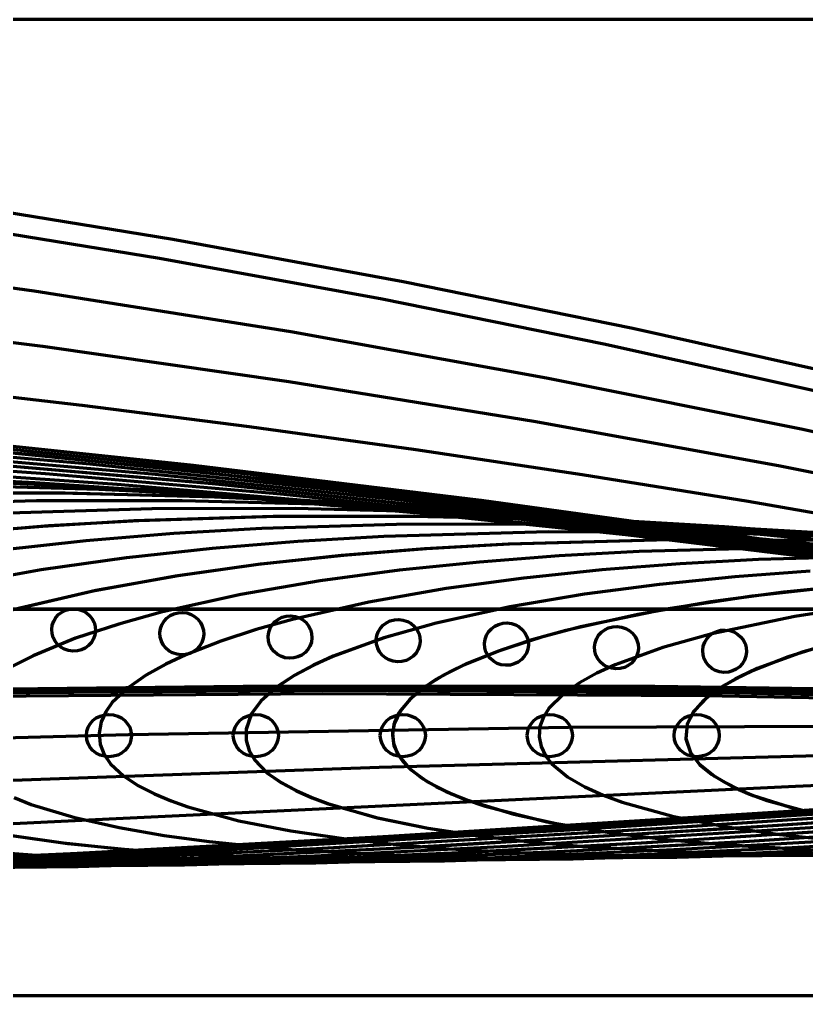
# Model space of a CAD drawing. Header units: millimetres. Extents: x 0 to 1189, y 0 to 841.
# Drawn here: x 445.9 to 520.1, y 416.7 to 508.9 of the extents above; entities that cross this region are included whole.
import ezdxf

# ---------------------------------------------------------------- set-up
doc = ezdxf.new("R2010")
doc.units = ezdxf.units.MM
doc.layers.add('1', color=7, linetype='Continuous', true_color=0xffffff)

msp = doc.modelspace()

# ---------------------------------------------------------------- linework, layer by layer
at = {"layer": '1', "color": 8, "linetype": 'Continuous', "lineweight": 70}
for p, q in [((957.216019, 508.902458), (87.17971, 508.902458)), ((87.17971, 416.74097), (957.216019, 416.74097))]:
    msp.add_line(p, q, dxfattribs=at)
at = {"layer": '1', "color": 163, "linetype": 'Continuous', "lineweight": 70}
for p, q in [((99.799518, 453.214122), (628.93587, 453.214122)), ((628.93587, 453.214122), (99.799518, 453.214122)), ((99.799518, 453.214122), (628.93587, 453.214122)), ((628.93587, 453.214122), (99.799518, 453.214122)), ((621.183576, 453.214122), (349.320945, 453.214122)), ((621.183576, 453.214122), (349.320945, 453.214122)), ((613.508808, 453.214122), (359.774303, 453.214122)), ((613.508808, 453.214122), (359.774303, 453.214122))]:
    msp.add_line(p, q, dxfattribs=at)
for points in [[(525.284625, 474.893536), (503.713397, 479.712983), (482.055041, 484.129298), (460.309216, 488.128349), (438.495549, 491.695782)], [(525.284625, 474.893536), (503.713397, 479.712983), (482.055041, 484.129298), (460.309216, 488.128349), (438.495549, 491.695782)], [(521.836584, 473.622078), (500.993655, 478.255843), (480.059946, 482.502442), (459.054286, 486.347496), (437.986024, 489.777967)], [(521.836584, 473.622078), (500.993655, 478.255843), (480.059946, 482.502442), (459.054286, 486.347496), (437.986024, 489.777967)], [(542.065731, 465.253376), (519.616804, 470.212362), (495.579296, 475.046702), (471.444437, 479.398784), (447.22595, 483.250102), (422.935941, 486.57512)], [(542.065731, 465.253376), (519.616804, 470.212362), (495.579296, 475.046702), (471.444437, 479.398784), (447.22595, 483.250102), (422.935941, 486.57512)], [(546.187271, 461.002709), (517.458826, 466.761731), (494.396014, 470.927336), (471.261067, 474.689185), (448.061988, 478.032002), (424.808102, 480.932691)], [(546.187353, 461.002691), (517.458891, 466.761719), (494.396066, 470.927327), (471.261106, 474.689179), (448.062014, 478.031998), (424.808115, 480.932689)], [(541.962954, 458.616488), (514.60396, 463.397104), (498.934187, 465.910613), (483.237584, 468.261659), (467.515277, 470.445879), (451.772905, 472.458183), (436.010159, 474.291392)], [(541.962956, 458.616487), (514.603962, 463.397103), (498.934189, 465.910613), (483.237585, 468.261659), (467.515278, 470.445879), (451.772906, 472.458183), (436.01016, 474.291392)], [(522.918173, 458.541531), (497.592603, 462.038788), (472.215443, 465.1383), (446.790057, 467.814712), (421.320119, 470.023529)], [(543.548956, 455.595666), (516.515124, 459.745811), (489.421867, 463.48725), (462.273455, 466.803052), (435.073446, 469.666234)], [(543.548956, 455.595666), (516.515124, 459.745811), (489.421867, 463.48725), (462.273455, 466.803052), (435.073446, 469.666234)], [(402.310567, 426.955818), (446.684752, 429.388709), (491.043656, 432.125146), (535.393742, 435.011949), (579.73647, 438.01011), (612.98584, 440.369499), (616.476605, 440.622849), (618.012686, 440.735558), (618.351068, 440.756099), (618.629901, 440.934601), (618.695121, 441.463817), (618.47909, 441.781596), (618.097755, 441.877585), (617.712088, 441.956635), (616.803481, 442.144983), (614.048509, 442.707486), (599.341282, 445.637094), (573.13088, 450.507556), (546.849281, 454.970526), (520.502043, 459.028962), (494.098425, 462.68592), (467.638013, 465.925807), (441.129688, 468.721391)], [(402.310567, 426.955818), (446.684752, 429.388709), (491.043656, 432.125146), (535.393742, 435.011949), (579.73647, 438.01011), (612.98584, 440.369499), (616.476605, 440.622849), (618.012686, 440.735558), (618.351068, 440.756099), (618.629901, 440.934601), (618.695121, 441.463817), (618.47909, 441.781596), (618.097755, 441.877585), (617.712088, 441.956635), (616.803481, 442.144983), (614.048509, 442.707486), (599.341282, 445.637094), (573.13088, 450.507556), (546.849281, 454.970526), (520.502043, 459.028962), (494.098425, 462.68592), (467.638013, 465.925807), (441.129688, 468.721391)], [(412.338151, 427.581913), (455.581588, 429.981561), (498.808925, 432.663855), (542.027963, 435.487112), (585.239622, 438.421663), (603.385182, 439.702722), (610.51313, 440.214973), (617.640205, 440.738042), (618.064503, 440.759572), (618.38569, 440.82751), (618.548014, 441.069695), (618.574823, 441.357664), (618.379957, 441.744905), (617.955282, 441.863589), (617.521619, 441.951486), (609.716744, 443.541999), (595.821002, 446.266803), (571.062392, 450.809666), (546.236766, 454.97583), (521.353674, 458.768931), (501.408943, 461.537169), (481.429476, 464.060888), (461.421402, 466.329096), (441.385748, 468.324465)], [(525.547786, 458.022856), (501.248124, 461.370539), (476.898054, 464.338792), (452.506116, 466.902666), (428.064516, 469.02089)], [(525.547786, 458.022856), (501.248124, 461.370539), (476.898054, 464.338792), (452.506116, 466.902666), (428.064516, 469.02089)], [(528.751862, 457.420357), (505.334717, 460.646164), (481.870504, 463.506261), (458.365972, 465.976772), (434.810109, 468.01816)], [(528.751862, 457.420357), (505.334717, 460.646164), (481.870504, 463.506261), (458.365972, 465.976772), (434.810109, 468.01816)], [(437.462459, 429.339821), (474.271248, 431.350784), (511.065256, 433.61786), (547.851871, 436.010627), (584.632492, 438.494831), (612.211751, 440.448217), (614.797148, 440.634224), (617.381941, 440.826223), (617.653337, 440.834971), (617.906236, 440.925354), (618.033568, 441.322145), (617.86617, 441.663545), (617.506793, 441.783442), (615.202309, 442.254794), (602.897866, 444.714916), (580.969829, 448.803642), (558.981047, 452.550759), (536.937952, 455.955551), (514.846711, 459.022723), (492.706839, 461.739437), (470.526813, 464.082355), (448.315508, 466.011631), (448.315508, 466.011631), (431.70919, 467.152466)], [(437.462459, 429.339821), (474.271248, 431.350784), (511.065256, 433.61786), (547.851871, 436.010627), (584.632492, 438.494831), (612.211751, 440.448217), (614.797148, 440.634224), (617.381941, 440.826223), (617.653337, 440.834971), (617.906236, 440.925355), (618.033568, 441.322145), (617.86617, 441.663545), (617.506793, 441.783442), (615.202309, 442.254794), (602.897866, 444.714916), (580.969829, 448.803642), (558.981047, 452.550759), (536.937952, 455.955551), (514.846711, 459.022723), (492.706839, 461.739437), (470.526813, 464.082355), (448.315508, 466.011631), (448.315508, 466.011631), (431.70919, 467.152466)], [(432.062935, 428.94416), (470.599967, 431.067762), (509.121751, 433.450523), (547.635992, 435.961791), (586.143911, 438.57064), (615.018132, 440.623479), (617.423015, 440.798075), (617.70805, 440.816754), (617.981194, 440.869966), (618.128403, 441.034094), (618.172874, 441.248625), (618.139765, 441.466664), (618.026149, 441.658935), (617.709878, 441.785395), (615.055764, 442.328276), (612.401261, 442.868161), (599.803319, 445.360653), (577.354699, 449.508369), (554.846114, 453.31104), (532.280435, 456.770524), (509.667358, 459.889756), (487.006482, 462.655099), (464.30532, 465.043201), (441.557668, 467.015284)], [(532.522746, 456.735111), (509.848708, 459.866095), (487.128426, 462.64117), (464.364974, 465.037427), (441.561647, 467.014994)], [(522.942889, 457.822396), (502.868816, 460.259274), (482.75767, 462.364072), (462.606145, 464.102215), (462.606145, 464.102215), (447.220908, 465.152818), (431.816201, 465.942681)], [(523.219233, 457.786615), (503.053537, 460.238337), (482.849797, 462.355228), (462.610918, 464.101878), (462.610918, 464.101878), (447.289008, 465.148786), (431.951409, 465.937076)], [(540.230031, 455.340058), (519.000352, 458.289521), (497.724483, 460.901747), (476.410008, 463.154231), (455.061036, 465.008925), (455.061036, 465.008925), (439.161459, 466.101268)], [(540.230031, 455.340058), (519.000352, 458.289521), (497.724483, 460.901747), (476.410008, 463.154231), (455.061036, 465.008925), (455.061036, 465.008925), (439.161459, 466.101268)], [(521.029299, 459.322064), (501.788794, 461.258441), (482.516736, 462.85357), (482.516736, 462.85357), (467.927917, 463.806689), (453.325035, 464.519591), (438.710394, 464.92009)], [(521.012211, 459.323946), (501.780157, 461.259247), (482.517067, 462.853535), (482.517067, 462.853535), (467.944133, 463.80572), (453.361433, 464.518156), (438.765852, 464.919297)], [(531.587697, 457.450056), (511.946672, 459.790715), (492.273607, 461.81113), (472.560023, 463.47798), (472.560023, 463.47798), (457.52559, 464.482546), (442.473319, 465.234985)], [(531.727455, 457.432325), (512.041418, 459.780201), (492.319296, 461.806834), (472.563827, 463.477724), (472.563827, 463.477724), (457.608462, 464.477738), (442.638222, 465.228334)], [(529.465129, 458.92263), (510.982135, 460.734866), (492.460241, 462.230072), (492.460241, 462.230072), (478.184438, 463.139107), (463.88971, 463.815492), (449.583019, 464.189257), (435.26659, 464.176267)], [(523.247696, 459.565891), (507.868779, 461.009537), (492.470077, 462.229385), (492.470077, 462.229385), (478.371429, 463.128688), (464.260687, 463.801337), (450.146247, 464.181453), (436.032158, 464.187722)], [(532.462456, 459.06831), (517.452503, 460.444065), (502.423743, 461.60518), (502.423743, 461.60518), (488.689597, 462.457901), (474.944919, 463.093013), (461.196939, 463.448491), (447.449994, 463.447469), (433.704207, 463.034478)], [(532.462456, 459.06831), (517.452503, 460.444065), (502.423743, 461.60518), (502.423743, 461.60518), (488.689597, 462.457901), (474.944919, 463.093013), (461.196939, 463.448491), (447.449994, 463.447469), (433.704207, 463.034478)], [(530.054387, 459.625438), (512.370516, 460.981428), (512.370516, 460.981428), (498.88062, 461.793813), (485.379809, 462.393555), (471.868197, 462.72022), (458.346886, 462.699303), (444.845391, 462.275601)], [(536.132186, 459.089453), (512.375463, 460.981107), (512.375463, 460.981107), (498.88628, 461.793544), (485.385474, 462.393363), (471.875025, 462.720136), (458.360174, 462.699509), (444.852192, 462.275927)], [(522.328372, 460.356953), (509.205734, 461.122496), (496.072287, 461.684621), (482.929902, 461.986818), (469.783553, 461.959216), (456.643891, 461.547832), (448.051122, 461.042086), (439.473726, 460.323447)], [(522.333599, 460.356602), (509.292512, 461.11807), (496.24764, 461.678666), (483.19984, 461.983764), (470.155095, 461.96502), (457.113976, 461.569844), (448.577539, 461.078929), (440.057998, 460.379756)], [(532.284766, 459.732582), (519.576805, 460.448879), (506.861881, 460.972538), (494.145126, 461.251847), (481.432451, 461.222538), (468.724512, 460.833214), (460.4067, 460.355752), (452.100054, 459.677488), (443.81888, 458.771876)], [(532.284766, 459.732582), (519.576805, 460.448879), (506.861881, 460.972538), (494.145126, 461.251847), (481.432451, 461.222538), (468.724512, 460.833214), (460.4067, 460.355752), (452.100054, 459.677488), (443.81888, 458.771876)], [(668.079141, 444.502633), (667.132476, 444.660667), (665.443942, 444.938837), (656.337789, 446.410278), (631.998139, 449.996783), (607.58978, 453.121008), (585.84477, 455.516608), (564.058442, 457.529842), (542.23419, 459.108645), (542.23419, 459.108645), (526.745754, 459.920412), (511.243611, 460.427111), (495.732477, 460.519377), (480.227288, 460.091641), (472.115692, 459.624539), (464.017741, 458.963902), (455.940763, 458.082673), (447.89769, 456.939645), (439.907107, 455.479491)], [(668.079141, 444.502633), (667.132476, 444.660667), (665.443942, 444.938837), (656.337789, 446.410278), (631.998139, 449.996783), (607.58978, 453.121008), (585.84477, 455.516608), (564.058442, 457.529842), (542.23419, 459.108645), (542.23419, 459.108645), (526.745754, 459.920412), (511.243611, 460.427111), (495.732477, 460.519377), (480.227288, 460.091641), (472.115692, 459.624539), (464.017741, 458.963902), (455.940763, 458.082673), (447.89769, 456.939645), (439.907107, 455.479491)], [(670.914311, 445.36453), (662.129471, 446.723405), (638.661658, 450.045416), (615.137208, 452.938896), (594.187798, 455.158073), (573.2038, 457.023059), (552.181946, 458.484794), (552.181946, 458.484794), (537.138495, 459.239839), (522.079445, 459.704715), (507.016735, 459.778611), (491.957033, 459.360676), (484.081908, 458.911263), (476.219695, 458.277578), (468.37258, 457.432543), (460.561367, 456.336457), (452.806419, 454.935984), (445.124076, 453.141946)], [(671.647788, 446.481575), (648.269878, 449.710492), (624.83758, 452.515408), (612.321197, 453.842816), (599.792913, 455.049806), (587.252511, 456.129772), (574.701697, 457.07175), (562.142854, 457.860178), (562.142854, 457.860178), (547.697936, 458.552597), (533.249568, 458.976244), (518.793139, 459.042927), (504.337998, 458.659181), (496.78311, 458.246866), (489.243088, 457.666039), (481.720093, 456.89186), (474.217426, 455.886936), (466.742881, 454.598515), (459.35349, 452.956137), (455.213228, 451.814672), (451.13009, 450.468839), (447.13207, 448.822007), (445.199054, 447.843257)], [(671.647788, 446.481575), (648.269878, 449.710492), (624.83758, 452.515408), (612.321197, 453.842816), (599.792913, 455.049806), (587.252511, 456.129772), (574.701697, 457.07175), (562.142854, 457.860178), (562.142854, 457.860178), (547.697936, 458.552597), (533.249568, 458.976244), (518.793139, 459.042927), (504.337998, 458.659181), (496.78311, 458.246866), (489.243088, 457.666039), (481.720093, 456.89186), (474.217426, 455.886936), (466.742881, 454.598515), (459.35349, 452.956137), (455.213228, 451.814672), (451.13009, 450.468839), (447.13207, 448.822007), (445.199054, 447.843257)], [(672.122196, 445.169596), (663.247847, 446.553767), (639.539301, 449.929082), (615.779154, 452.865574), (594.620572, 455.11572), (573.423504, 457.005484), (552.188979, 458.484387), (552.188979, 458.484387), (537.175468, 459.238314), (522.156091, 459.703249), (507.126703, 459.779731), (492.103021, 459.367414), (484.252687, 458.922867), (476.418369, 458.29607), (468.602393, 457.460648), (460.808402, 456.375616), (453.044499, 454.984421), (445.359258, 453.204509)], [(529.721714, 458.298471), (515.589387, 457.906763), (508.196754, 457.497161), (500.813629, 456.922749), (493.447674, 456.158354), (486.115711, 455.166329), (478.826045, 453.894198), (471.599623, 452.257488), (468.196544, 451.307092), (464.8354, 450.211803), (461.540272, 448.915199), (459.651569, 448.029297), (457.828769, 447.016644), (456.122383, 445.837873), (454.610389, 444.39549), (453.996037, 443.536109), (453.55714, 442.570034), (453.364093, 441.52703), (453.465617, 440.475938), (453.848699, 439.48576), (454.450735, 438.613328), (455.686908, 437.456594), (457.095669, 436.534725), (458.602786, 435.769262), (460.155584, 435.119538), (461.73297, 434.559123), (466.544556, 433.240662), (471.456248, 432.279532), (476.413819, 431.55438), (481.392682, 431.002956), (486.386257, 430.590173), (496.200914, 430.08578), (506.017422, 429.884397), (520.893397, 429.995131)], [(529.721714, 458.298471), (515.589387, 457.906763), (508.196754, 457.497161), (500.813629, 456.922749), (493.447674, 456.158354), (486.115711, 455.166329), (478.826045, 453.894198), (471.599623, 452.257488), (468.196544, 451.307092), (464.8354, 450.211803), (461.540272, 448.915199), (459.651569, 448.029297), (457.828769, 447.016644), (456.122383, 445.837873), (454.610389, 444.39549), (453.996037, 443.536109), (453.55714, 442.570034), (453.364093, 441.52703), (453.465617, 440.475938), (453.848699, 439.48576), (454.450735, 438.613328), (455.686908, 437.456594), (457.095669, 436.534725), (458.602786, 435.769262), (460.155584, 435.119538), (461.73297, 434.559123), (466.544556, 433.240662), (471.456248, 432.279532), (476.413819, 431.55438), (481.392682, 431.002956), (486.386257, 430.590173), (496.200914, 430.08578), (506.017422, 429.884397), (520.893397, 429.995131)], [(520.447936, 456.802539), (513.338544, 456.265253), (506.244576, 455.550994), (499.1693, 454.622407), (492.123374, 453.428515), (485.156827, 451.896054), (480.24113, 450.511707), (475.423641, 448.761221), (473.591664, 447.931571), (471.817042, 446.985985), (470.128338, 445.875431), (468.627501, 444.541223), (467.720402, 443.300081), (467.232063, 441.845397), (467.239301, 440.818676), (467.531778, 439.835606), (468.054052, 438.954914), (469.196311, 437.780465), (470.537312, 436.83899), (471.974261, 436.068922), (473.45882, 435.41661), (474.978778, 434.850843), (479.65323, 433.513408), (484.41792, 432.541775), (489.227244, 431.80627), (494.055543, 431.244974), (498.897737, 430.821971), (508.434185, 430.298144), (517.968151, 430.07958), (532.40425, 430.170102)], [(520.474036, 456.804205), (513.359119, 456.267071), (506.253647, 455.552037), (499.17963, 454.623913), (492.14713, 453.433017), (485.170204, 451.899417), (480.25079, 450.514749), (475.445286, 448.770358), (473.610228, 447.940624), (471.838344, 446.99839), (470.156953, 445.896711), (468.647963, 444.563304), (467.740839, 443.336938), (467.237854, 441.884542), (467.233325, 440.861723), (467.515161, 439.873128), (468.031427, 438.984664), (469.16877, 437.803204), (470.501501, 436.860854), (471.944563, 436.083102), (473.433969, 435.426743), (474.952767, 434.859748), (479.60837, 433.523966), (484.372036, 432.549787), (489.174722, 431.813319), (494.003954, 431.250164), (498.845702, 430.825886), (508.371723, 430.300487), (517.913528, 430.080071), (532.371607, 430.169358)], [(523.185754, 455.366814), (514.996203, 454.4557), (506.856819, 453.219568), (498.78567, 451.547925), (495.013418, 450.54657), (491.299281, 449.359078), (487.675236, 447.892535), (485.932335, 447.015665), (484.270619, 445.995381), (482.745515, 444.763306), (481.797248, 443.652788), (481.166576, 442.314982), (481.035247, 441.336764), (481.183527, 440.359948), (481.584167, 439.454542), (482.584756, 438.235851), (483.82032, 437.260593), (485.180778, 436.463086), (486.601689, 435.791124), (488.053143, 435.212957), (492.510038, 433.854279), (497.082992, 432.86289), (501.699501, 432.109662), (506.342582, 431.530089), (511.001616, 431.088868), (520.168893, 430.532636)], [(524.913774, 455.524517), (517.988028, 454.822459), (511.080763, 453.907771), (504.203921, 452.728082), (497.410742, 451.202777), (494.210942, 450.309779), (491.049017, 449.269338), (487.948176, 448.017344), (486.528921, 447.333751), (485.151137, 446.564145), (483.84076, 445.68698), (482.643093, 444.662209), (481.654575, 443.431529), (481.230965, 442.529429), (481.040872, 441.550715), (481.129427, 440.562191), (481.485703, 439.629557), (482.045652, 438.805716), (482.741167, 438.091846), (484.345958, 436.928227), (486.109028, 436.010265), (487.934306, 435.256963), (489.795134, 434.620556), (495.609099, 433.150963), (501.538021, 432.13271), (507.506645, 431.407702), (513.500537, 430.900878), (519.49729, 430.561973), (525.494133, 430.355544)], [(526.959455, 453.753674), (519.022013, 452.541969), (511.174388, 450.89497), (506.571412, 449.614334), (502.064368, 447.971313), (500.343073, 447.177117), (498.684548, 446.260261), (497.139678, 445.177973), (495.801532, 443.836137), (495.284209, 443.02569), (494.959087, 442.129709), (494.875056, 441.176965), (495.06526, 440.240109), (495.491808, 439.377423), (496.084928, 438.626228), (497.550647, 437.40063), (499.192039, 436.452198), (500.930307, 435.670703), (502.71586, 435.011443), (507.600635, 433.653201), (512.583934, 432.676311), (517.609281, 431.947629), (522.649001, 431.404637)], [(526.959455, 453.753674), (519.022013, 452.541969), (511.174388, 450.89497), (506.571412, 449.614334), (502.064368, 447.971313), (500.343073, 447.177117), (498.684548, 446.260261), (497.139678, 445.177973), (495.801532, 443.836137), (495.284209, 443.02569), (494.959087, 442.129709), (494.875056, 441.176965), (495.06526, 440.240109), (495.491808, 439.377423), (496.084928, 438.626228), (497.550647, 437.40063), (499.192039, 436.452198), (500.930307, 435.670703), (502.71586, 435.011443), (507.600635, 433.653201), (512.583934, 432.676311), (517.609281, 431.947629), (522.649001, 431.404637)], [(524.266843, 450.416944), (519.804197, 449.188534), (515.456006, 447.607373), (513.808848, 446.844242), (512.21967, 445.956301), (510.741102, 444.898292), (509.487648, 443.585518), (508.858624, 442.362058), (508.723954, 440.998773), (509.159195, 439.693), (509.995741, 438.601052), (511.418083, 437.448725), (513.011925, 436.539569), (514.674924, 435.793673), (516.376754, 435.161673), (521.718339, 433.690331)], [(521.84678, 449.786716), (518.386808, 448.727343), (515.006293, 447.410694), (513.376992, 446.620948), (511.819773, 445.698936), (510.382896, 444.582755), (509.478394, 443.572897), (508.85512, 442.351212), (508.725043, 440.989657), (509.161596, 439.68864), (510.061008, 438.535691), (511.186822, 437.606784), (512.433116, 436.840633), (513.739922, 436.19403), (515.076773, 435.634437), (519.677639, 434.179838), (524.410699, 433.138909)], [(428.143852, 445.500464), (466.972045, 445.959871), (505.802713, 445.935253), (544.629543, 445.390006)], [(428.143852, 445.500464), (466.972045, 445.959871), (505.802713, 445.935253), (544.629543, 445.390006)], [(428.143852, 445.500464), (466.972045, 445.959871), (505.802713, 445.935253), (544.629543, 445.390006)], [(428.143852, 445.500464), (466.972045, 445.959871), (505.802713, 445.935253), (544.629543, 445.390006)], [(428.843491, 445.384825), (466.576263, 445.818949), (504.31682, 445.779654), (542.050203, 445.232804)], [(428.843491, 445.384825), (466.576263, 445.818949), (504.31682, 445.779654), (542.050203, 445.232804)], [(429.000797, 445.259477), (465.624916, 445.674615), (502.252004, 445.627886), (538.880029, 445.087371)], [(429.000797, 445.259477), (465.624916, 445.674615), (502.252004, 445.627886), (538.880029, 445.087371)], [(438.451925, 444.9607), (474.482817, 445.258644), (510.510753, 445.071872), (546.526774, 444.375899)], [(438.451925, 444.9607), (474.482817, 445.258644), (510.510753, 445.071872), (546.526774, 444.375899)], [(438.505406, 445.279347), (475.916715, 445.56411), (513.339546, 445.335755), (550.754208, 444.56677)], [(438.505406, 445.279347), (475.916715, 445.56411), (513.339546, 445.335755), (550.754208, 444.56677)], [(442.382972, 430.377796), (447.881786, 429.965364), (458.703226, 429.477501), (469.534797, 429.304872), (485.947889, 429.461565), (502.355085, 429.96979), (518.752371, 430.710066), (535.137707, 431.660793), (562.761274, 433.639685), (590.356439, 435.939844), (617.927393, 438.464697), (645.473472, 441.190535), (666.113364, 443.387671), (667.832637, 443.574189)], [(442.382972, 430.377796), (447.881786, 429.965364), (458.703226, 429.477501), (469.534797, 429.304872), (485.947889, 429.461565), (502.355085, 429.96979), (518.752371, 430.710066), (535.137707, 431.660793), (562.761274, 433.639685), (590.356439, 435.939844), (617.927393, 438.464697), (645.473472, 441.190535), (666.113364, 443.387671), (667.832637, 443.574189)], [(444.683906, 431.900522), (449.976271, 431.155097), (455.285294, 430.595534), (460.607279, 430.180974), (471.088549, 429.683779), (481.576598, 429.498643), (497.465755, 429.63657), (513.352851, 430.1322), (529.228937, 430.868193), (545.090729, 431.817178), (571.831926, 433.798268), (598.550595, 436.112019), (625.248998, 438.664018), (651.926004, 441.430625), (671.916681, 443.665465)], [(445.090452, 431.834985), (450.409153, 431.103211), (455.748035, 430.554115), (461.101714, 430.148865), (471.623551, 429.667683), (482.145883, 429.495674), (498.089462, 429.650092), (514.03373, 430.159192), (529.970942, 430.90813), (545.891597, 431.870173), (572.728648, 433.871261), (599.540197, 436.202381), (626.333334, 438.771717), (653.106946, 441.557608), (663.140266, 442.666487), (673.16938, 443.813041)], [(445.352116, 435.425752), (446.960834, 434.790603), (451.073069, 433.534234), (455.264402, 432.594731), (459.503787, 431.862657), (463.76169, 431.285823), (468.03176, 430.828342), (472.311665, 430.469708), (482.428061, 429.926928), (492.551002, 429.701767), (507.888832, 429.789581), (523.226047, 430.249569), (538.551804, 430.962795), (553.862566, 431.892769), (579.672392, 433.851802), (605.458007, 436.158729), (631.221412, 438.718663), (656.961668, 441.504673), (676.248327, 443.759568)], [(445.352116, 435.425752), (446.960834, 434.790603), (451.073069, 433.534234), (455.264402, 432.594731), (459.503787, 431.862657), (463.76169, 431.285823), (468.03176, 430.828342), (472.311665, 430.469708), (482.428061, 429.926928), (492.551002, 429.701767), (507.888832, 429.789581), (523.226047, 430.249569), (538.551804, 430.962795), (553.862566, 431.892769), (579.672392, 433.851802), (605.458007, 436.158729), (631.221412, 438.718663), (656.961668, 441.504673), (676.248327, 443.759568)], [(414.646924, 440.269845), (456.138608, 441.391031), (497.642705, 442.06407), (539.157961, 442.222968)], [(414.646924, 440.269845), (456.138608, 441.391031), (497.642705, 442.06407), (539.157961, 442.222968)], [(430.078765, 436.528337), (479.795291, 438.301225), (529.523193, 439.637252)], [(430.078857, 436.528341), (479.795393, 438.301229), (529.523303, 439.637254)], [(390.869491, 430.326293), (454.971981, 433.439363), (519.07688, 436.501553), (583.19489, 439.27927)], [(390.869492, 430.326293), (454.971984, 433.439363), (519.076882, 436.501553), (583.194893, 439.27927)], [(444.355235, 429.810033), (479.677222, 431.736641), (514.984668, 433.911244), (550.285036, 436.205967)], [(444.355235, 429.810033), (479.677222, 431.736641), (514.984668, 433.911244), (550.285036, 436.205967)], [(409.789504, 427.454658), (452.867125, 429.820427), (495.927806, 432.479721), (538.979231, 435.28429)], [(417.509021, 427.965997), (459.24253, 430.263921), (500.961753, 432.844032), (542.672458, 435.563727)], [(417.509021, 427.965997), (459.24253, 430.263921), (500.961753, 432.844032), (542.672458, 435.563727)], [(425.050544, 428.467565), (465.196522, 430.681663), (505.326659, 433.165427), (545.448893, 435.78269)], [(425.050544, 428.467565), (465.196522, 430.681663), (505.326659, 433.165427), (545.448893, 435.78269)], [(428.807894, 428.597432), (447.73745, 429.165885), (466.658699, 429.923017), (485.569203, 430.874845), (517.461707, 432.826003), (549.339663, 435.041377)], [(431.238244, 428.903019), (469.805798, 431.020753), (508.358153, 433.401892), (546.902313, 435.912861)], [(433.16457, 429.350263), (453.4581, 430.273428), (487.686364, 432.166658), (521.900572, 434.298311)], [(434.031841, 429.38592), (454.329377, 430.316831), (488.562327, 432.21898), (522.781496, 434.355319)], [(435.236338, 428.950465), (454.56152, 429.690214), (473.878002, 430.620269), (506.455092, 432.534914), (539.014538, 434.708695)], [(435.271701, 428.951419), (454.607562, 429.692654), (473.931545, 430.622816), (506.518779, 432.538716), (539.089506, 434.714153)], [(441.574676, 429.020211), (487.640908, 431.864941), (533.697176, 434.865242)], [(441.574676, 429.020211), (487.640908, 431.864941), (533.697176, 434.865242)], [(443.863045, 429.520238), (463.668051, 430.446849), (497.070728, 432.350786), (530.457555, 434.503503)], [(444.370047, 429.050092), (463.065881, 429.764353), (481.751224, 430.667807), (513.262972, 432.550264), (544.759261, 434.711889)], [(444.67801, 429.554554), (464.445143, 430.486901), (497.781615, 432.394731), (531.103078, 434.546628)], [(444.115186, 428.921825), (461.425914, 429.079473), (478.735252, 429.584296), (496.035657, 430.306937), (513.323784, 431.231141), (542.475134, 433.161001)], [(445.212231, 428.918515), (462.600173, 429.104767), (479.982169, 429.630015), (497.355421, 430.370116), (514.717805, 431.313952), (543.992547, 433.271428)], [(433.050947, 428.725337), (450.926315, 428.926368), (468.795711, 429.460128), (486.656946, 430.20014), (504.507854, 431.140531), (534.608183, 433.0873)], [(433.457989, 428.724865), (451.37639, 428.936364), (469.288855, 429.47789), (487.19762, 430.225627), (505.099508, 431.174801), (535.282172, 433.13478)], [(437.288753, 428.70622), (455.488967, 429.216301), (473.681971, 429.927813), (491.864017, 430.832075), (522.52559, 432.720519)], [(437.288753, 428.70622), (455.488967, 429.216301), (473.681971, 429.927813), (491.864017, 430.832075), (522.52559, 432.720519)], [(445.789318, 429.286231), (456.937246, 429.1132), (473.828183, 429.273388), (490.718255, 429.78267), (507.59796, 430.517379), (524.464716, 431.458986)], [(445.789318, 429.286231), (456.937246, 429.1132), (473.828183, 429.273388), (490.718255, 429.78267), (507.59796, 430.517379), (524.464716, 431.458986)]]:
    msp.add_lwpolyline(points, dxfattribs=at)
for centre, major_axis, ratio in [((450.960176, 451.248077), (2.069534, -0.0674), 0.965889), ((450.960176, 451.248077), (2.069534, -0.0674), 0.965889), ((461.169429, 450.915583), (2.069534, -0.0674), 0.965889), ((461.169429, 450.915583), (2.069534, -0.0674), 0.965889), ((471.378682, 450.583089), (2.069534, -0.0674), 0.965889), ((471.378682, 450.583089), (2.069534, -0.0674), 0.965889), ((481.587935, 450.250596), (2.069534, -0.0674), 0.965889), ((481.587935, 450.250596), (2.069534, -0.0674), 0.965889), ((491.797188, 449.918102), (2.069534, -0.0674), 0.965889), ((491.797188, 449.918102), (2.069534, -0.0674), 0.965889), ((502.179404, 449.584958), (-2.069534, 0.0674), 0.965889), ((502.179404, 449.584958), (-2.069534, 0.0674), 0.965889), ((512.388657, 449.252465), (-2.069534, 0.0674), 0.965889), ((512.388657, 449.252465), (-2.069534, 0.0674), 0.965889), ((454.287358, 441.287753), (-2.128356, 0), 0.939693), ((454.287358, 441.287753), (-2.128356, 0), 0.939693), ((468.154624, 441.287753), (-2.128356, 0), 0.939693), ((468.154624, 441.287753), (-2.128356, 0), 0.939693), ((482.02189, 441.287753), (-2.128356, 0), 0.939693), ((482.02189, 441.287753), (-2.128356, 0), 0.939693), ((495.889156, 441.287753), (-2.128356, 0), 0.939693), ((495.889156, 441.287753), (-2.128356, 0), 0.939693), ((509.756422, 441.287753), (-2.128356, 0), 0.939693), ((509.756422, 441.287753), (-2.128356, 0), 0.939693)]:
    msp.add_ellipse(centre, major_axis=major_axis, ratio=ratio, dxfattribs=at)

doc.saveas('drawing.dxf')
